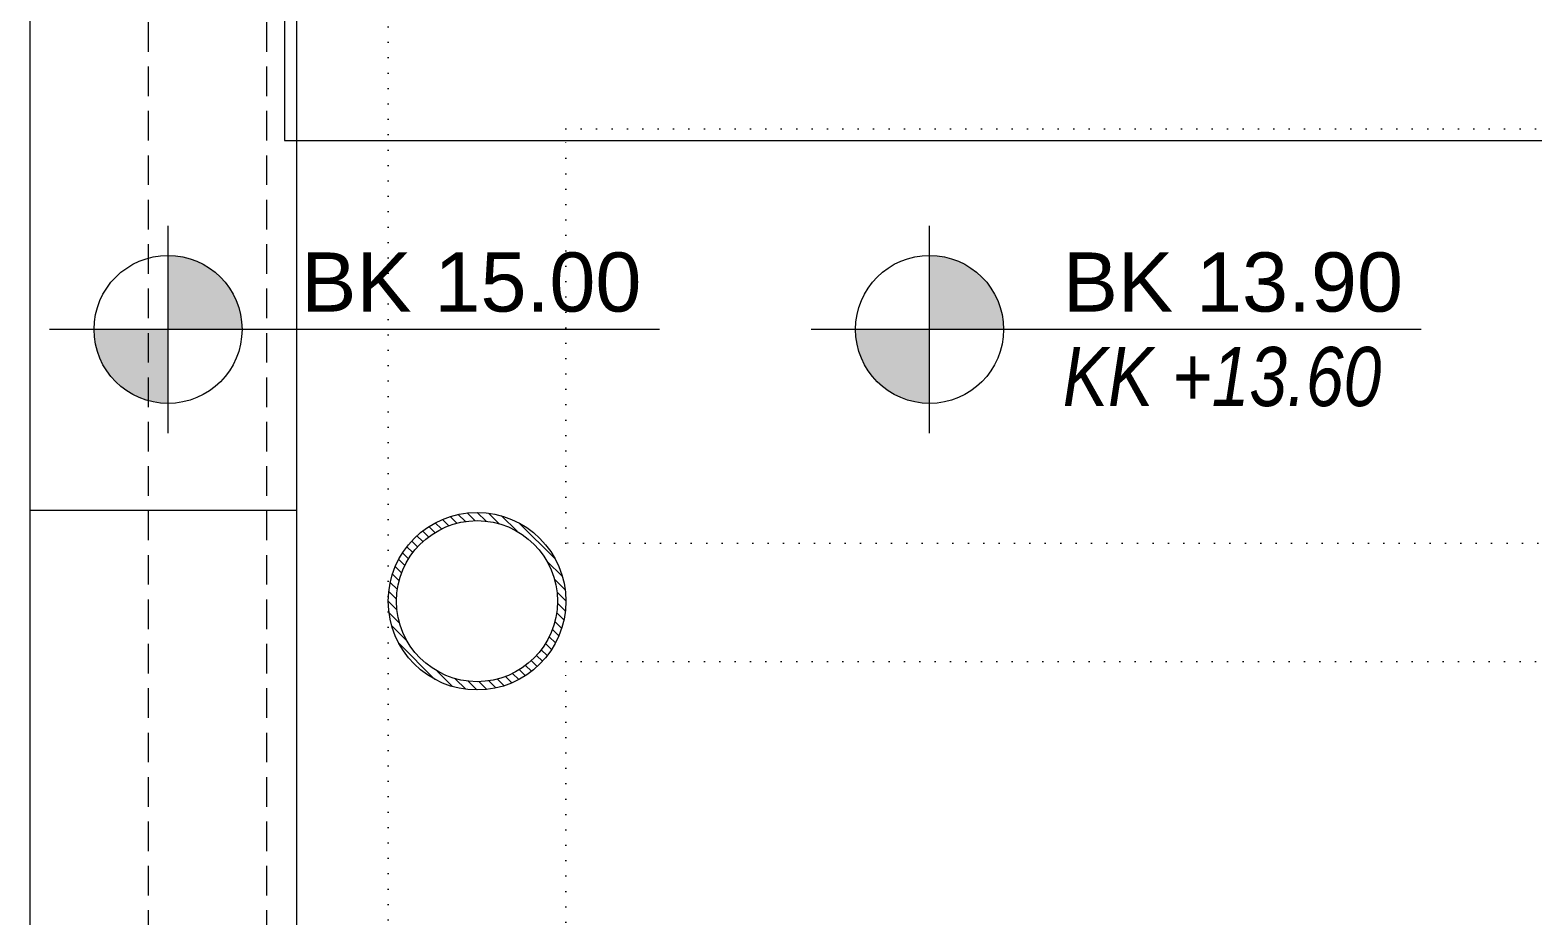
# Model space of a CAD drawing. Extents: x -1286 to 34975, y -230 to 6637.
# Drawn here: x 30690.8 to 30944.7, y 1736.6 to 1886.2 of the extents above; entities that cross this region are included whole.
import ezdxf
from ezdxf.enums import TextEntityAlignment as Align

# ---------------------------------------------------------------- set-up
doc = ezdxf.new("R2010")
doc.units = 0
doc.header["$LTSCALE"] = 20
doc.linetypes.add('DOT2', pattern=[0.125, 0, -0.125])
doc.linetypes.add('HIDDEN', pattern=[0.375, 0.25, -0.125])
doc.layers.get('0').update_dxf_attribs({"color": 9, "lineweight": 9})
for name, color, linetype, lineweight in [('06A', 9, 'Continuous', 9), ('06D', 9, 'Continuous', 9), ('10', 9, 'Continuous', 9), ('20', 9, 'DOT2', 9), ('21', 9, 'Continuous', 9), ('35H', 9, 'Continuous', 9)]:
    doc.layers.add(name, color=color, linetype=linetype, lineweight=lineweight)
doc.styles.add('Arial', font='arial.ttf', dxfattribs={"height": 2.5})
doc.styles.add('MuuM_TEXT-ITALIC', font='ARIALNI.TTF')

# ---------------------------------------------------------------- blocks, each defined once
blk = doc.blocks.new('0_elevationtarget-p-bk')
h = blk.add_hatch(color=254)
h.paths.add_polyline_path([(2.5, 0, 0.414214), (0, 2.5), (0, 0)])
h.paths.add_polyline_path([(0, 0), (-2.5, 0, 0.414214), (0, -2.5)])
blk.add_line((0, -3.5), (0, 3.5))
blk.add_lwpolyline([(16.605, 0), (-4, 0)])
blk.add_circle((0, 0), 2.5)
at = {"style": 'Arial'}
blk.add_attdef('BITMISKOT', text='', height=2, dxfattribs=at).set_placement((4.5, 0), align=Align.BOTTOM_LEFT)
at = {"style": 'MuuM_TEXT-ITALIC'}
blk.add_attdef('FINISHINGFLOORLEVEL', text='', height=2, dxfattribs=at).set_placement((4.5, -0.592), align=Align.TOP_LEFT)
blk = doc.blocks.new('p-kolon celik')
at = {"layer": '35H'}
h = blk.add_hatch(dxfattribs=at)
h.set_pattern_fill('ANSI31', color=256, scale=10)
h.set_pattern_definition([(45, (-10, -10), (-0.883883, 0.883883), [])])
edge = h.paths.add_edge_path()
edge.add_arc((0, 0), 15, 0, 360)
edge = h.paths.add_edge_path(flags=17)
edge.add_arc((0, 0), 13.6, 0, 360)
at = {"layer": '10'}
for radius in [15, 13.6]:
    blk.add_circle((0, 0), radius, dxfattribs=at)
blk = doc.blocks.new('catikatirevizepergole-krt')
for points in [[(0, 0), (-830, 0), (-830, 1638), (0, 1638)], [(-30, 1080), (-30, 1010), (-800, 1010), (-800, 1080)], [(-30, 990), (-30, 920), (-800, 920), (-800, 990)]]:
    blk.add_lwpolyline(points, close=True)

msp = doc.modelspace()

# ---------------------------------------------------------------- linework, layer by layer
at = {"layer": '06A'}
for points in [[(30690.84, 2410.5), (30690.84, 2410.5), (30735.84, 2410.5), (30735.84, 787.5), (30690.84, 787.5), (30690.84, 2410.5)], [(30735.84, 1805), (30690.84, 1805)]]:
    msp.add_lwpolyline(points, dxfattribs=at)
at = {"layer": '06D', "linetype": 'HIDDEN'}
for points in [[(30710.84, 787.5), (30710.84, 2410.5)], [(30730.84, 787.5), (30730.84, 2410.5)]]:
    msp.add_lwpolyline(points, dxfattribs=at)
at = {"layer": '06D'}
msp.add_lwpolyline([(31233.84, 1867.5), (31233.84, 2117.5), (30733.84, 2117.5), (30733.84, 1867.5)], close=True, dxfattribs=at)

# ---------------------------------------------------------------- block references
at = {"rotation": 90}
msp.add_blockref('p-kolon celik', (30766.35, 1789.71), dxfattribs=at)
at = {"layer": '20'}
msp.add_blockref('catikatirevizepergole-krt', (31581.35, 789.5), dxfattribs=at)
at = {"layer": '21'}
ref = msp.add_blockref('0_elevationtarget-p-bk', (30714.15, 1835.61), dxfattribs=dict(at, xscale=5, yscale=5, zscale=5))
ref.add_attrib('BITMISKOT', 'BK 15.00', dxfattribs={"layer": '0', "height": 10, "style": 'Arial'}).set_placement((30736.65, 1835.61), align=Align.BOTTOM_LEFT)
at = {"layer": '21', "xscale": 5, "yscale": 5, "zscale": 5}
msp.add_blockref('0_elevationtarget-p-bk', (30842.8, 1835.61), dxfattribs=at).add_auto_attribs({'BITMISKOT': 'BK 13.90', 'FINISHINGFLOORLEVEL': 'KK +13.60'})

doc.saveas('drawing.dxf')
